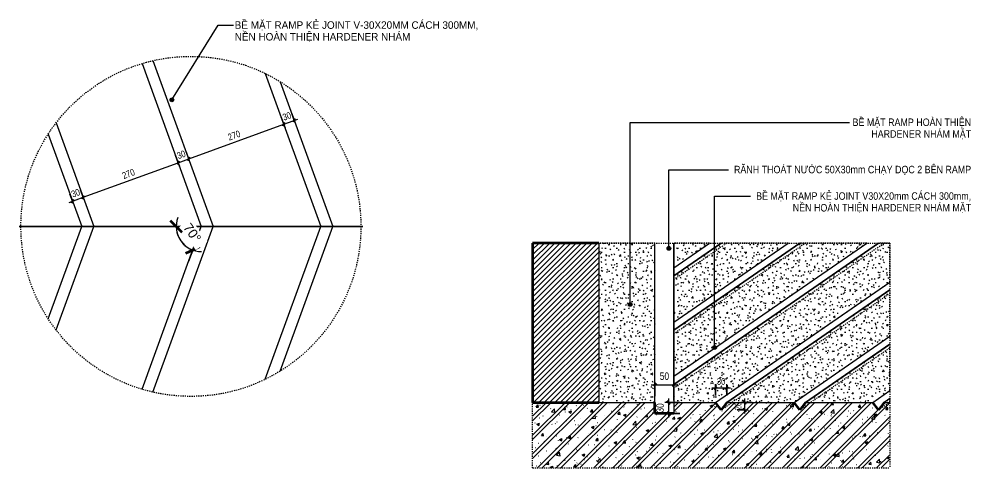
# Model space of a CAD drawing. Header units: millimetres. Extents: x 42313 to 135642, y -5392 to 75500.
# Drawn here: x 133101 to 135642, y 1913 to 3111 of the extents above; entities that cross this region are included whole.
import ezdxf

# ---------------------------------------------------------------- set-up
doc = ezdxf.new("R2010")
doc.units = ezdxf.units.MM
doc.linetypes.add('Dash', pattern=[6, 3, -3])
for name, color, linetype, lineweight in [('A-ANNO-DIMS', 211, 'Continuous', 9), ('A-ANNO-DIMS-10', 211, 'Continuous', 9), ('A-DETL-1', 90, 'Continuous', 35), ('A-DETL-GENF-1', 9, 'Continuous', 18), ('A-DETL-HDLN', 90, 'Dash', 18), ('A-DETL-MEDM', 33, 'Continuous', 35), ('A-DETL-THIN', 151, 'Continuous', 18), ('A-FLOR-OVHD', 1, 'Dash', 18), ('G-ANNO-TEXT-1', 170, 'Continuous', 9), ('G-ANNO-TEXT-2', 7, 'Continuous', 9)]:
    doc.layers.add(name, color=color, linetype=linetype, lineweight=lineweight)
doc.styles.add('Arial_10', font='arial.ttf', dxfattribs={"height": 25})
doc.styles.add('Arial_11', font='arial.ttf', dxfattribs={"width": 0.85, "height": 20})
doc.styles.add('Arial_5', font='arial.ttf', dxfattribs={"width": 0.95, "height": 20})
doc.styles.add('Arial_6', font='arial.ttf', dxfattribs={"width": 0.8, "height": 20})
doc.styles.add('Arial_9', font='arial.ttf', dxfattribs={"width": 0.8, "height": 18})
doc.dimstyles.new('AC_Diagonal_-_1_8_mm', dxfattribs={"dimscale": 304.8, "dimtxt": 18.364669, "dimasz": 0.026247, "dimexe": 0.032808, "dimexo": 0.0625, "dimgap": 0.009843, "dimtad": 1, "dimdec": 0, "dimzin": 0, "dimdsep": 46, "dimtxsty": 'Arial_9', "dimblk1": 'OBLIQUE', "dimblk2": 'OBLIQUE', "dimsah": 1, "dimcen": 0.09, "dimdle": 0.032808, "dimazin": 0, "dimtfac": 1, "dimtdec": 4, "dimtix": 1, "dimtmove": 0, "dimatfit": 3, "dimfxl": 0.065617, "dimfxlon": 1, "dimtvp": 1, "dimtolj": 1, "dimtzin": 0, "dimarcsym": 2})
doc.dimstyles.new('Diagonal_-_2_5mm_Arial_LAM_TRON', dxfattribs={"dimscale": 304.8, "dimtxt": 25.506485, "dimasz": 0.098425, "dimexe": 0.07874, "dimexo": 0.049213, "dimgap": 0.057415, "dimtad": 1, "dimdec": 0, "dimzin": 0, "dimdsep": 46, "dimtxsty": 'Arial_10', "dimblk1": 'OBLIQUE', "dimblk2": 'OBLIQUE', "dimsah": 1, "dimcen": 0.09, "dimdle": 0.07874, "dimadec": 0, "dimazin": 0, "dimtfac": 1, "dimtdec": 4, "dimtix": 1, "dimtmove": 0, "dimatfit": 3, "dimfxl": 1, "dimtvp": 1, "dimtfill": 1, "dimtolj": 1, "dimtzin": 0, "dimarcsym": 2})
doc.dimstyles.new('TFV_Diagonal_-_2_mm_', dxfattribs={"dimscale": 304.8, "dimtxt": 20.405188, "dimasz": 0.026247, "dimexe": 0.032808, "dimexo": 0.0625, "dimgap": 0.022966, "dimtad": 1, "dimdec": 0, "dimrnd": 5, "dimzin": 0, "dimdsep": 46, "dimtxsty": 'Arial_6', "dimblk1": 'OBLIQUE', "dimblk2": 'OBLIQUE', "dimsah": 1, "dimcen": 0.09, "dimdle": 0.032808, "dimazin": 0, "dimtfac": 1, "dimtdec": 4, "dimtix": 1, "dimtmove": 0, "dimatfit": 3, "dimfxl": 0.098425, "dimfxlon": 1, "dimtvp": 1, "dimtolj": 1, "dimtzin": 0, "dimarcsym": 2})

# ---------------------------------------------------------------- blocks, each defined once
blk = doc.blocks.new('DIMBLOCK53-CHI TIẾT RAMP - MẶT BẰNG CẮT RÃNH')
at = {"layer": 'A-ANNO-DIMS-10', "lineweight": 35}
for p, q in [((133520.9, 2557.9), (133505.9, 2572.9)), ((133520.9, 2557.9), (133535.9, 2542.9)), ((133565, 2494.9), (133545.8, 2486)), ((133565, 2494.9), (133584.2, 2503.9))]:
    blk.add_line(p, q, dxfattribs=at)
at = {"layer": 'A-ANNO-DIMS-10'}
for p, q in [((133520.9, 2557.9), (133487.9, 2557.9)), ((133520.9, 2557.9), (133520.9, 2557.9)), ((133520.9, 2557.9), (133544.9, 2557.9)), ((133565, 2494.9), (133573.2, 2517.5)), ((133565, 2494.9), (133553.7, 2463.9))]:
    blk.add_line(p, q, dxfattribs=at)
for start, end in [(159.4647, 270.5353), (180, 250)]:
    blk.add_arc((133587.9, 2557.9), 67, start, end, dxfattribs=at)
at = {"layer": 'A-ANNO-DIMS-10', "color": 0, "insert": (133558.9, 2569.6), "char_height": 25, "width": 63.099, "attachment_point": 1, "rotation": 305, "line_spacing_factor": 0.941778, "style": 'Arial_10', "bg_fill": 3, "box_fill_scale": 1.25, "bg_fill_color": 256, "bg_fill_true_color": 13158600, "bg_fill_transparency": 0}
blk.add_mtext('70°', dxfattribs=at)
blk = doc.blocks.new('_Oblique')
at = {"color": 0, "linetype": 'ByBlock', "lineweight": -2}
blk.add_line((-0.5, -0.5), (0.5, 0.5), dxfattribs=at)
blk = doc.blocks.new('DIMBLOCK54-CHI TIẾT RAMP - MẶT BẰNG CẮT RÃNH')
at = {"layer": 'A-ANNO-DIMS-10'}
for p, q in [((133237.2, 2644.1), (133247.5, 2615.9)), ((133244.1, 2625.3), (133237.2, 2644.1)), ((133265.4, 2654.4), (133275.7, 2626.2)), ((133272.3, 2635.6), (133265.4, 2654.4)), ((133234.7, 2621.9), (133272.3, 2635.6))]:
    blk.add_line(p, q, dxfattribs=at)
at = {"layer": 'A-ANNO-DIMS-10', "lineweight": 25}
for p, q in [((133244.1, 2625.3), (133241.7, 2620.2)), ((133244.1, 2625.3), (133246.5, 2630.5)), ((133272.3, 2635.6), (133269.9, 2630.5)), ((133272.3, 2635.6), (133274.7, 2640.7))]:
    blk.add_line(p, q, dxfattribs=at)
at = {"layer": 'A-ANNO-DIMS-10', "color": 0, "insert": (133238.8, 2651.5), "char_height": 18, "width": 26.445, "attachment_point": 1, "rotation": 20, "line_spacing_factor": 0.941778, "style": 'Arial_9'}
blk.add_mtext('30', dxfattribs=at)
blk = doc.blocks.new('DIMBLOCK55-CHI TIẾT RAMP - MẶT BẰNG CẮT RÃNH')
at = {"layer": 'A-ANNO-DIMS-10'}
for p, q in [((133519.1, 2746.7), (133529.4, 2718.5)), ((133526, 2727.9), (133519.1, 2746.7)), ((133272.3, 2635.6), (133526, 2727.9)), ((133265.4, 2654.4), (133275.7, 2626.2)), ((133272.3, 2635.6), (133265.4, 2654.4))]:
    blk.add_line(p, q, dxfattribs=at)
at = {"layer": 'A-ANNO-DIMS-10', "lineweight": 25}
for p, q in [((133526, 2727.9), (133523.6, 2722.8)), ((133526, 2727.9), (133528.4, 2733.1)), ((133272.3, 2635.6), (133269.9, 2630.5)), ((133272.3, 2635.6), (133274.7, 2640.7))]:
    blk.add_line(p, q, dxfattribs=at)
at = {"layer": 'A-ANNO-DIMS-10', "color": 0, "insert": (133374.6, 2700.9), "char_height": 18, "width": 39.668, "attachment_point": 1, "rotation": 20, "line_spacing_factor": 0.941778, "style": 'Arial_9'}
blk.add_mtext('270', dxfattribs=at)
blk = doc.blocks.new('DIMBLOCK56-CHI TIẾT RAMP - MẶT BẰNG CẮT RÃNH')
at = {"layer": 'A-ANNO-DIMS-10'}
for p, q in [((133519.1, 2746.7), (133529.4, 2718.5)), ((133526, 2727.9), (133519.1, 2746.7)), ((133547.3, 2757), (133557.6, 2728.8)), ((133554.2, 2738.2), (133547.3, 2757)), ((133526, 2727.9), (133554.2, 2738.2))]:
    blk.add_line(p, q, dxfattribs=at)
at = {"layer": 'A-ANNO-DIMS-10', "lineweight": 25}
for p, q in [((133526, 2727.9), (133523.6, 2722.8)), ((133526, 2727.9), (133528.4, 2733.1)), ((133554.2, 2738.2), (133551.8, 2733.1)), ((133554.2, 2738.2), (133556.6, 2743.3))]:
    blk.add_line(p, q, dxfattribs=at)
at = {"layer": 'A-ANNO-DIMS-10', "color": 0, "insert": (133520.7, 2754.1), "char_height": 18, "width": 26.445, "attachment_point": 1, "rotation": 20, "line_spacing_factor": 0.941778, "style": 'Arial_9'}
blk.add_mtext('30', dxfattribs=at)
blk = doc.blocks.new('DIMBLOCK57-CHI TIẾT RAMP - MẶT BẰNG CẮT RÃNH')
at = {"layer": 'A-ANNO-DIMS-10'}
for p, q in [((133801, 2849.3), (133811.3, 2821.2)), ((133807.9, 2830.5), (133801, 2849.3)), ((133554.2, 2738.2), (133807.9, 2830.5)), ((133547.3, 2757), (133557.6, 2728.8)), ((133554.2, 2738.2), (133547.3, 2757))]:
    blk.add_line(p, q, dxfattribs=at)
at = {"layer": 'A-ANNO-DIMS-10', "lineweight": 25}
for p, q in [((133807.9, 2830.5), (133805.5, 2825.4)), ((133807.9, 2830.5), (133810.3, 2835.7)), ((133554.2, 2738.2), (133551.8, 2733.1)), ((133554.2, 2738.2), (133556.6, 2743.3))]:
    blk.add_line(p, q, dxfattribs=at)
at = {"layer": 'A-ANNO-DIMS-10', "color": 0, "insert": (133656.5, 2803.5), "char_height": 18, "width": 39.668, "attachment_point": 1, "rotation": 20, "line_spacing_factor": 0.941778, "style": 'Arial_9'}
blk.add_mtext('270', dxfattribs=at)
blk = doc.blocks.new('DIMBLOCK58-CHI TIẾT RAMP - MẶT BẰNG CẮT RÃNH')
at = {"layer": 'A-ANNO-DIMS-10'}
for p, q in [((133801, 2849.3), (133811.3, 2821.2)), ((133807.9, 2830.5), (133801, 2849.3)), ((133829.2, 2859.6), (133839.5, 2831.4)), ((133836.1, 2840.8), (133829.2, 2859.6)), ((133807.9, 2830.5), (133845.5, 2844.2))]:
    blk.add_line(p, q, dxfattribs=at)
at = {"layer": 'A-ANNO-DIMS-10', "lineweight": 25}
for p, q in [((133807.9, 2830.5), (133805.5, 2825.4)), ((133807.9, 2830.5), (133810.3, 2835.7)), ((133836.1, 2840.8), (133833.7, 2835.7)), ((133836.1, 2840.8), (133838.5, 2845.9))]:
    blk.add_line(p, q, dxfattribs=at)
at = {"layer": 'A-ANNO-DIMS-10', "color": 0, "insert": (133802.6, 2856.7), "char_height": 18, "width": 26.445, "attachment_point": 1, "rotation": 20, "line_spacing_factor": 0.941778, "style": 'Arial_9'}
blk.add_mtext('30', dxfattribs=at)
blk = doc.blocks.new('DIMBLOCK59-CHI TIẾT RAMP - MẶT CẮT RÃNH THOÁT NƯỚC')
at = {"layer": 'A-ANNO-DIMS-10'}
for p, q in [((134788.9, 2135.2), (134858.9, 2135.2)), ((134798.9, 2105.2), (134798.9, 2145.2)), ((134798.9, 2135.2), (134798.9, 2105.2)), ((134848.9, 2105.2), (134848.9, 2145.2)), ((134848.9, 2135.2), (134848.9, 2105.2))]:
    blk.add_line(p, q, dxfattribs=at)
at = {"layer": 'A-ANNO-DIMS-10', "lineweight": 35}
for p, q in [((134798.9, 2135.2), (134794.9, 2131.2)), ((134798.9, 2135.2), (134802.9, 2139.2)), ((134848.9, 2135.2), (134844.9, 2131.2)), ((134848.9, 2135.2), (134852.9, 2139.2))]:
    blk.add_line(p, q, dxfattribs=at)
at = {"layer": 'A-ANNO-DIMS-10', "color": 0, "insert": (134811.7, 2168.2), "char_height": 20, "width": 29.383, "attachment_point": 1, "line_spacing_factor": 0.941778, "style": 'Arial_6'}
blk.add_mtext('50', dxfattribs=at)
blk = doc.blocks.new('DIMBLOCK60-CHI TIẾT RAMP - MẶT CẮT RÃNH THOÁT NƯỚC')
at = {"layer": 'A-ANNO-DIMS-10'}
for p, q in [((134865.2, 2088.2), (134825.2, 2088.2)), ((134835.2, 2098.2), (134835.2, 2048.2)), ((134835.2, 2088.2), (134865.2, 2088.2)), ((134865.2, 2058.2), (134825.2, 2058.2)), ((134835.2, 2058.2), (134865.2, 2058.2))]:
    blk.add_line(p, q, dxfattribs=at)
at = {"layer": 'A-ANNO-DIMS-10', "lineweight": 35}
for p, q in [((134835.2, 2088.2), (134831.2, 2092.2)), ((134835.2, 2088.2), (134839.2, 2084.2)), ((134835.2, 2058.2), (134831.2, 2062.2)), ((134835.2, 2058.2), (134839.2, 2054.2))]:
    blk.add_line(p, q, dxfattribs=at)
at = {"layer": 'A-ANNO-DIMS-10', "color": 0, "insert": (134802.3, 2061), "char_height": 20, "width": 29.383, "attachment_point": 1, "rotation": 90, "line_spacing_factor": 0.941778, "style": 'Arial_6'}
blk.add_mtext('30', dxfattribs=at)
blk = doc.blocks.new('DIMBLOCK61-CHI TIẾT RAMP - MẶT CẮT RÃNH THOÁT NƯỚC')
at = {"layer": 'A-ANNO-DIMS-10'}
for p, q in [((134960.3, 2106.9), (134960.3, 2136.9)), ((134990.3, 2106.9), (134990.3, 2136.9)), ((134950.3, 2126.9), (135000.3, 2126.9)), ((134960.3, 2126.9), (134960.3, 2106.9)), ((134990.3, 2126.9), (134990.3, 2106.9))]:
    blk.add_line(p, q, dxfattribs=at)
at = {"layer": 'A-ANNO-DIMS-10', "lineweight": 25}
for p, q in [((134960.3, 2126.9), (134956.3, 2122.9)), ((134960.3, 2126.9), (134964.3, 2130.9)), ((134990.3, 2126.9), (134986.3, 2122.9)), ((134990.3, 2126.9), (134994.3, 2130.9))]:
    blk.add_line(p, q, dxfattribs=at)
at = {"layer": 'A-ANNO-DIMS-10', "color": 0, "insert": (134964.3, 2153.2), "char_height": 18, "width": 26.445, "attachment_point": 1, "line_spacing_factor": 0.941778, "style": 'Arial_9'}
blk.add_mtext('30', dxfattribs=at)
blk = doc.blocks.new('DIMBLOCK62-CHI TIẾT RAMP - MẶT CẮT RÃNH THOÁT NƯỚC')
at = {"layer": 'A-ANNO-DIMS-10'}
for p, q in [((135058, 2088.2), (135028, 2088.2)), ((135038, 2098.2), (135038, 2058.2)), ((135038, 2088.2), (135058, 2088.2)), ((135018, 2068.2), (135048, 2068.2)), ((135038, 2068.2), (135018, 2068.2))]:
    blk.add_line(p, q, dxfattribs=at)
at = {"layer": 'A-ANNO-DIMS-10', "lineweight": 25}
for p, q in [((135038, 2088.2), (135034, 2092.2)), ((135038, 2088.2), (135042, 2084.2)), ((135038, 2068.2), (135034, 2072.2)), ((135038, 2068.2), (135042, 2064.2))]:
    blk.add_line(p, q, dxfattribs=at)
at = {"layer": 'A-ANNO-DIMS-10', "color": 0, "insert": (135011.6, 2067.2), "char_height": 18, "width": 26.445, "attachment_point": 1, "rotation": 90, "line_spacing_factor": 0.941778, "style": 'Arial_9'}
blk.add_mtext('20', dxfattribs=at)

msp = doc.modelspace()

# ---------------------------------------------------------------- hatches: boundary and pattern name
at = {"layer": 'A-DETL-GENF-1'}
h = msp.add_hatch(dxfattribs=at)
h.set_pattern_fill('FP_30', color=256, style=0, pattern_type=2)
h.set_pattern_definition([(45, (131566.246, 0), (-7.071068, 7.071068), [])])
h.paths.add_polyline_path([(134648.9, 2088.2), (134648.9, 2513.2), (134472.4, 2513.2), (134472.4, 2088.2)])
h = msp.add_hatch(dxfattribs=at)
h.set_pattern_fill('FP_31', color=256, style=0, pattern_type=2)
h.set_pattern_definition([(0, (131566.246, 0), (40.64, 10.16), [3.353, -27.127, 3.353, -27.127, -162.56]), (0, (131566.246, 0), (40.64, 10.16), [-60.96, 3.353, -57.607, 3.353, -27.127, -71.12]), (0, (131566.246, 0), (40.64, 10.16), [-152.4, 3.353, -16.967, 3.353, -47.447]), (120, (131581.486, 5.08), (-29.118818, 30.115272), [3.353, -27.127, 3.353, -27.127, -162.56]), (120, (131581.486, 5.08), (-29.118818, 30.115272), [-60.96, 3.353, -57.607, 3.353, -27.127, -71.12]), (120, (131581.486, 5.08), (-29.118818, 30.115272), [-152.4, 3.353, -16.967, 3.353, -47.447]), (240, (131586.566, 25.4), (-11.521182, -40.275272), [3.353, -27.127, 3.353, -27.127, -162.56]), (240, (131586.566, 25.4), (-11.521182, -40.275272), [-60.96, 3.353, -57.607, 3.353, -27.127, -71.12]), (240, (131586.566, 25.4), (-11.521182, -40.275272), [-152.4, 3.353, -16.967, 3.353, -47.447])])
h.paths.add_polyline_path([(135425.9, 2088.2), (135425.9, 2099), (135410.3, 2088.2)])
h.paths.add_polyline_path([(134798.9, 2088.2), (134798.9, 2513.2), (134648.9, 2513.2), (134648.9, 2088.2)])
h.paths.add_polyline_path([(134848.9, 2088.2), (134960.3, 2088.2), (135425.9, 2409.4), (135425.9, 2513.2), (135395.9, 2513.2), (134848.9, 2136)])
h.paths.add_polyline_path([(135380.3, 2088.2), (135425.9, 2119.7), (135425.9, 2243.9), (135200.3, 2088.2)])
h.paths.add_polyline_path([(134990.3, 2088.2), (135170.3, 2088.2), (135425.9, 2264.6), (135425.9, 2388.7)])
h.paths.add_polyline_path([(134848.9, 2157.8), (135364.2, 2513.2), (135185.9, 2513.2), (134848.9, 2280.8)])
h.paths.add_polyline_path([(134848.9, 2302.7), (135154.2, 2513.2), (134975.9, 2513.2), (134848.9, 2425.7)])
h.paths.add_polyline_path([(134848.9, 2447.5), (134944.2, 2513.2), (134848.9, 2513.2)])
h = msp.add_hatch(dxfattribs=at)
h.set_pattern_fill('FP_27', color=256, style=0, pattern_type=2)
h.set_pattern_definition([(50, (131566.246, 0), (72.8738, -6.3761), [7.62, -83.82]), (355, (131566.246, 0), (-14.097, 76.4224), [6.096, -67.056]), (100.451, (131572.32, -0.53), (58.777, 70.0469), [6.476, -71.236]), (46.184, (131566.25, 20.32), (108.4314, -16.8175), [11.43, -125.73]), (96.636, (131575.28, 18.92), (94.961, 98.971), [9.714, -106.854]), (351.184, (131566.25, 20.32), (94.9623, 98.9702), [9.144, -100.584]), (21, (131576.406, 15.24), (60.64565, -40.9065), [7.62, -83.82]), (326, (131576.406, 15.24), (24.7208, 73.6749), [6.096, -67.056]), (71.451, (131581.46, 11.83), (85.3669, 32.7687), [6.476, -71.236]), (37.5, (131566.246, 0), (1.23552, 33.82243), [0.671, -65.573, 0.671, -67.401, -67.31]), (37.5, (131566.246, 0), (1.23552, 33.82243), [-134.315, 0.671, -66.639]), (7.5, (131566.246, 0), (26.72815, 40.07255), [0.671, -38.141, 0.671, -64.049, -25.654]), (7.5, (131566.246, 0), (26.72815, 40.07255), [-103.53, 0.671, -24.983]), (327.5, (131543.59, 0), (54.23632, -2.29212), [0.671, -24.729, 0.671, -78.577, -105.156]), (327.5, (131543.59, 0), (54.23632, -2.29212), [-104.648, 0.671, -104.485]), (317.5, (131533.43, 0), (59.2516, 10.17014), [0.671, -32.349, 0.671, -51.958, -74.676]), (317.5, (131533.43, 0), (59.2516, 10.17014), [-85.649, 0.671, -74.005]), (45, (131566.246, 0), (-25.14472, 25.14472), []), (45, (131566.246, 38.1), (-25.14472, 25.14472), [])])
h.paths.add_polyline_path([(135425.9, 1913.2), (135425.9, 2088.2), (135410.3, 2088.2), (135395.3, 2068.2), (135380.3, 2088.2), (135200.3, 2088.2), (135185.3, 2068.2), (135170.3, 2088.2), (134990.3, 2088.2), (134975.3, 2068.2), (134960.3, 2088.2), (134848.9, 2088.2), (134848.9, 2058.2), (134798.9, 2058.2), (134798.9, 2088.2), (134472.4, 2088.2), (134472.4, 1913.2)])
at = {"layer": 'G-ANNO-TEXT-1'}
h = msp.add_hatch(color=256, dxfattribs=at)
edge = h.paths.add_edge_path()
edge.add_arc((133509.4, 2895.7), 5, 0, 360)
h = msp.add_hatch(color=256, dxfattribs=at)
edge = h.paths.add_edge_path()
edge.add_arc((134836.1, 2499.2), 5, 0, 360)
h = msp.add_hatch(color=256, dxfattribs=at)
edge = h.paths.add_edge_path()
edge.add_arc((134732.6, 2349.6), 5, 0, 360)
h = msp.add_hatch(color=256, dxfattribs=at)
edge = h.paths.add_edge_path()
edge.add_arc((134958.1, 2234.8), 5, 0, 360)

# ---------------------------------------------------------------- linework, layer by layer
at = {"layer": 'A-DETL-1'}
for p, q in [((134798.9, 2058.2), (134798.9, 2088.2)), ((134848.9, 2058.2), (134798.9, 2058.2))]:
    msp.add_line(p, q, dxfattribs=at)
at = {"layer": 'A-DETL-HDLN'}
for p, q in [((134848.9, 2126.3), (135409.9, 2513.2)), ((134848.9, 2271.2), (135199.9, 2513.2)), ((134848.9, 2416), (134989.9, 2513.2)), ((134975.3, 2068.2), (135425.9, 2379.1)), ((135185.3, 2068.2), (135425.9, 2234.2)), ((135395.3, 2068.2), (135425.9, 2089.4))]:
    msp.add_line(p, q, dxfattribs=at)
at = {"layer": 'A-DETL-MEDM'}
for p, q in [((134648.9, 2513.2), (134472.4, 2513.2)), ((134472.4, 2513.2), (134472.4, 2088.2)), ((134472.4, 2088.2), (134648.9, 2088.2)), ((134975.3, 2068.2), (134960.3, 2088.2)), ((134990.3, 2088.2), (134975.3, 2068.2)), ((135185.3, 2068.2), (135170.3, 2088.2)), ((135200.3, 2088.2), (135185.3, 2068.2)), ((135395.3, 2068.2), (135380.3, 2088.2)), ((135410.3, 2088.2), (135395.3, 2068.2))]:
    msp.add_line(p, q, dxfattribs=at)
at = {"layer": 'A-DETL-THIN'}
for p, q in [((133458.8, 3000.2), (133619.8, 2557.9)), ((133429.7, 2992.5), (133587.9, 2557.9)), ((133758.6, 2965.9), (133907.1, 2557.9)), ((133798.6, 2943.9), (133939.1, 2557.9)), ((133200.1, 2834), (133300.6, 2557.9)), ((133179, 2804.1), (133268.6, 2557.9)), ((134018.9, 2557.9), (133101.3, 2557.9)), ((133101.3, 2557.9), (134018.9, 2557.9)), ((134018.9, 2557.9), (133101.3, 2557.9)), ((133179, 2311.6), (133268.6, 2557.9)), ((133200.1, 2281.7), (133300.6, 2557.9)), ((133429.7, 2123.3), (133587.9, 2557.9)), ((133458.8, 2115.6), (133619.8, 2557.9)), ((133758.6, 2149.9), (133907.1, 2557.9)), ((133798.6, 2171.8), (133939.1, 2557.9)), ((134648.9, 2513.2), (134648.9, 2088.2)), ((134798.9, 2088.2), (134798.9, 2513.2)), ((134798.9, 2093.2), (134798.9, 2513.2)), ((135395.9, 2513.2), (134848.9, 2136)), ((135185.9, 2513.2), (134848.9, 2280.8)), ((134848.9, 2157.8), (135364.2, 2513.2)), ((134975.9, 2513.2), (134848.9, 2425.7)), ((134848.9, 2302.7), (135154.2, 2513.2)), ((134848.9, 2513.2), (134848.9, 2447.5)), ((134848.9, 2447.5), (134944.2, 2513.2)), ((134848.9, 2513.2), (134848.9, 2093.2)), ((134848.9, 2093.2), (134848.9, 2513.2)), ((134848.9, 2136), (135395.9, 2513.2)), ((134848.9, 2157.8), (135364.2, 2513.2)), ((134848.9, 2280.8), (135185.9, 2513.2)), ((134848.9, 2302.7), (135154.2, 2513.2)), ((134848.9, 2425.7), (134975.9, 2513.2)), ((134848.9, 2447.5), (134944.2, 2513.2)), ((134848.9, 2425.7), (134848.9, 2302.7)), ((134960.3, 2088.2), (135425.9, 2409.4)), ((134960.3, 2088.2), (135422.8, 2407.3)), ((135425.9, 2388.7), (134990.3, 2088.2)), ((134990.3, 2088.2), (135425.9, 2388.7)), ((134848.9, 2280.8), (134848.9, 2157.8)), ((135170.3, 2088.2), (135425.9, 2264.6)), ((135170.3, 2088.2), (135425.9, 2264.6)), ((135425.9, 2243.9), (135200.3, 2088.2)), ((135200.3, 2088.2), (135424.8, 2243.1)), ((134848.9, 2136), (134848.9, 2088.2)), ((135380.3, 2088.2), (135425.9, 2119.7)), ((134648.9, 2088.2), (134798.9, 2088.2)), ((134848.9, 2088.2), (134848.9, 2058.2)), ((134848.9, 2088.2), (134960.3, 2088.2)), ((134990.3, 2088.2), (135170.3, 2088.2)), ((135200.3, 2088.2), (135380.3, 2088.2)), ((135425.9, 2099), (135410.3, 2088.2)), ((135410.3, 2088.2), (135425.9, 2088.2))]:
    msp.add_line(p, q, dxfattribs=at)
at = {"layer": 'A-FLOR-OVHD'}
for p, q in [((134472.4, 2513.2), (135425.9, 2513.2)), ((134472.4, 1913.2), (134472.4, 2513.2)), ((134798.9, 2513.2), (134648.9, 2513.2)), ((134944.2, 2513.2), (134848.9, 2513.2)), ((135154.2, 2513.2), (134975.9, 2513.2)), ((135364.2, 2513.2), (135185.9, 2513.2)), ((135425.9, 2513.2), (135395.9, 2513.2)), ((135425.9, 2409.4), (135425.9, 2513.2)), ((135425.9, 2513.2), (135425.9, 1913.2)), ((135425.9, 2264.6), (135425.9, 2388.7)), ((135425.9, 2119.7), (135425.9, 2243.9)), ((135425.9, 2088.2), (135425.9, 2099)), ((134472.4, 1913.2), (135425.9, 1913.2))]:
    msp.add_line(p, q, dxfattribs=at)
msp.add_circle((133560.1, 2557.9), 453.7, dxfattribs=at)
at = {"layer": 'G-ANNO-TEXT-1'}
for p, q in [((133509.4, 2895.7), (133633.3, 3094.7)), ((133633.3, 3094.7), (133674, 3094.7)), ((134732.6, 2835.4), (135234.1, 2835.4)), ((134732.6, 2349.6), (134732.6, 2835.4)), ((135234.1, 2835.4), (135317.8, 2835.4)), ((134836.1, 2709.1), (134987.6, 2709.1)), ((134836.1, 2499.2), (134836.1, 2709.1)), ((134987.6, 2709.1), (134995, 2709.1)), ((134958.1, 2638.4), (135044.7, 2638.4)), ((134958.1, 2234.8), (134958.1, 2638.4)), ((135044.7, 2638.4), (135054.2, 2638.4))]:
    msp.add_line(p, q, dxfattribs=at)
for centre in [(133509.4, 2895.7), (134836.1, 2499.2), (134732.6, 2349.6), (134958.1, 2234.8)]:
    msp.add_circle(centre, 5, dxfattribs=at)

# ---------------------------------------------------------------- texts
at = {"layer": 'G-ANNO-TEXT-2', "char_height": 20, "line_spacing_factor": 0.936439}
for s, insert, width, attachment_point, style in [('\\pt120.65,241.3,361.95,482.6,603.25,723.9,844.55,965.2,1085.85,1206.5,1327.15,1447.8,1568.45,1689.1,1809.75,1930.4,2051.05,2171.7,2292.35,2413,2533.65,2654.3,2774.95,2895.6,3016.25,3136.9,3257.55,3378.2,3498.85,3619.5,3740.15,3860.8;BỀ MẶT RAMP KẺ JOINT V-30X20MM CÁCH 300MM, NỀN HOÀN THIỆN HARDENER NHÁM', (133677, 3105.2), 674.88, 1, 'Arial_5'), ('\\pt0.85,1.7,2.55,3.4,4.25,5.1,5.95,6.8,7.65,8.5,9.35,10.2,11.05,11.9,12.75,13.6,14.45,15.3,16.15,17,17.85,18.7,19.55,20.4,21.25,22.1,22.95,23.8,24.65,25.5,26.35,27.2;BỀ MẶT RAMP HOÀN THIỆN HARDENER NHÁM MẶT', (135642.9, 2845.9), 405.96, 3, 'Arial_11'), ('\\pt0.85,1.7,2.55,3.4,4.25,5.1,5.95,6.8,7.65,8.5,9.35,10.2,11.05,11.9,12.75,13.6,14.45,15.3,16.15,17,17.85,18.7,19.55,20.4,21.25,22.1,22.95,23.8,24.65,25.5,26.35,27.2;RÃNH THOÁT NƯỚC 50X30mm CHẠY DỌC 2 BÊN RAMP', (135642.9, 2719.6), 652.205, 3, 'Arial_11'), ('\\pt0.85,1.7,2.55,3.4,4.25,5.1,5.95,6.8,7.65,8.5,9.35,10.2,11.05,11.9,12.75,13.6,14.45,15.3,16.15,17,17.85,18.7,19.55,20.4,21.25,22.1,22.95,23.8,24.65,25.5,26.35,27.2;BỀ MẶT RAMP KẺ JOINT V30X20mm CÁCH 300mm, NỀN HOÀN THIỆN HARDENER NHÁM MẶT', (135642.9, 2648.9), 595.425, 3, 'Arial_11')]:
    msp.add_mtext(s, dxfattribs=dict(at, insert=insert, width=width, attachment_point=attachment_point, style=style))

# ---------------------------------------------------------------- dimensions: what is measured, and where the dimension line sits
at = {"layer": 'A-ANNO-DIMS'}
for base, p1, p2, angle, dimstyle, override, picture, middle in [((133807.9, 2830.5), (133547.3, 2757), (133801, 2849.3), 20, 'AC_Diagonal_-_1_8_mm', {"dimpost": '<>', "dimfxl": 270}, 'DIMBLOCK57-CHI TIẾT RAMP - MẶT BẰNG CẮT RÃNH', (133676.9, 2795.8)), ((133836.1, 2840.8), (133801, 2849.3), (133829.2, 2859.6), 20, 'AC_Diagonal_-_1_8_mm', {"dimpost": '<>', "dimfxl": 30}, 'DIMBLOCK58-CHI TIẾT RAMP - MẶT BẰNG CẮT RÃNH', (133817.8, 2847.1)), ((133526, 2727.9), (133265.4, 2654.4), (133519.1, 2746.7), 20, 'AC_Diagonal_-_1_8_mm', {"dimpost": '<>', "dimfxl": 270}, 'DIMBLOCK55-CHI TIẾT RAMP - MẶT BẰNG CẮT RÃNH', (133395, 2693.2)), ((133554.2, 2738.2), (133519.1, 2746.7), (133547.3, 2757), 20, 'AC_Diagonal_-_1_8_mm', {"dimpost": '<>', "dimfxl": 30}, 'DIMBLOCK56-CHI TIẾT RAMP - MẶT BẰNG CẮT RÃNH', (133535.9, 2744.5)), ((133272.3, 2635.6), (133237.2, 2644.1), (133265.4, 2654.4), 20, 'AC_Diagonal_-_1_8_mm', {"dimpost": '<>', "dimfxl": 30}, 'DIMBLOCK54-CHI TIẾT RAMP - MẶT BẰNG CẮT RÃNH', (133254, 2641.9)), ((134835.2, 2058.2), (134865.2, 2088.2), (134865.2, 2058.2), 90, 'TFV_Diagonal_-_2_mm_', {"dimpost": '<>', "dimfxl": 30}, 'DIMBLOCK60-CHI TIẾT RAMP - MẶT CẮT RÃNH THOÁT NƯỚC', (134818, 2073.2)), ((135038, 2068.2), (135058, 2088.2), (135018, 2068.2), 90, 'AC_Diagonal_-_1_8_mm', {"dimpost": '<>', "dimfxl": 44.72136}, 'DIMBLOCK62-CHI TIẾT RAMP - MẶT CẮT RÃNH THOÁT NƯỚC', (135025.8, 2078.2))]:
    dim = msp.add_linear_dim(base=base, p1=p1, p2=p2, angle=angle, dimstyle=dimstyle, override=override, dxfattribs=at)
    dim.commit()
    dim.dimension.update_dxf_attribs({"geometry": picture, "text_midpoint": middle})
for base, p1, p2, dimstyle, override, picture, middle in [((134848.9, 2135.2), (134798.9, 2105.2), (134848.9, 2105.2), 'TFV_Diagonal_-_2_mm_', {"dimpost": '<>', "dimfxl": 50}, 'DIMBLOCK59-CHI TIẾT RAMP - MẶT CẮT RÃNH THOÁT NƯỚC', (134823.9, 2152.4)), ((134990.3, 2126.9), (134960.3, 2106.9), (134990.3, 2106.9), 'AC_Diagonal_-_1_8_mm', {"dimpost": '<>', "dimfxl": 30}, 'DIMBLOCK61-CHI TIẾT RAMP - MẶT CẮT RÃNH THOÁT NƯỚC', (134975.3, 2139.1))]:
    dim = msp.add_linear_dim(base=base, p1=p1, p2=p2, dimstyle=dimstyle, override=override, dxfattribs=at)
    dim.commit()
    dim.dimension.update_dxf_attribs({"geometry": picture, "text_midpoint": middle})

# ---------------------------------------------------------------- next in the draw order: dimensions: what is measured, and where the dimension line sits
dim = msp.add_angular_dim_3p(base=(133526.4, 2531.3), center=(133587.9, 2557.9), p1=(133472.9, 2557.9), p2=(133548.6, 2449.8), dimstyle='Diagonal_-_2_5mm_Arial_LAM_TRON', override={"dimpost": '<>', "dimfxl": 131.879743}, dxfattribs=at)
dim.commit()
dim.dimension.update_dxf_attribs({"geometry": 'DIMBLOCK53-CHI TIẾT RAMP - MẶT BẰNG CẮT RÃNH', "text_midpoint": (133557.8, 2536.8)})

doc.saveas('drawing.dxf')
